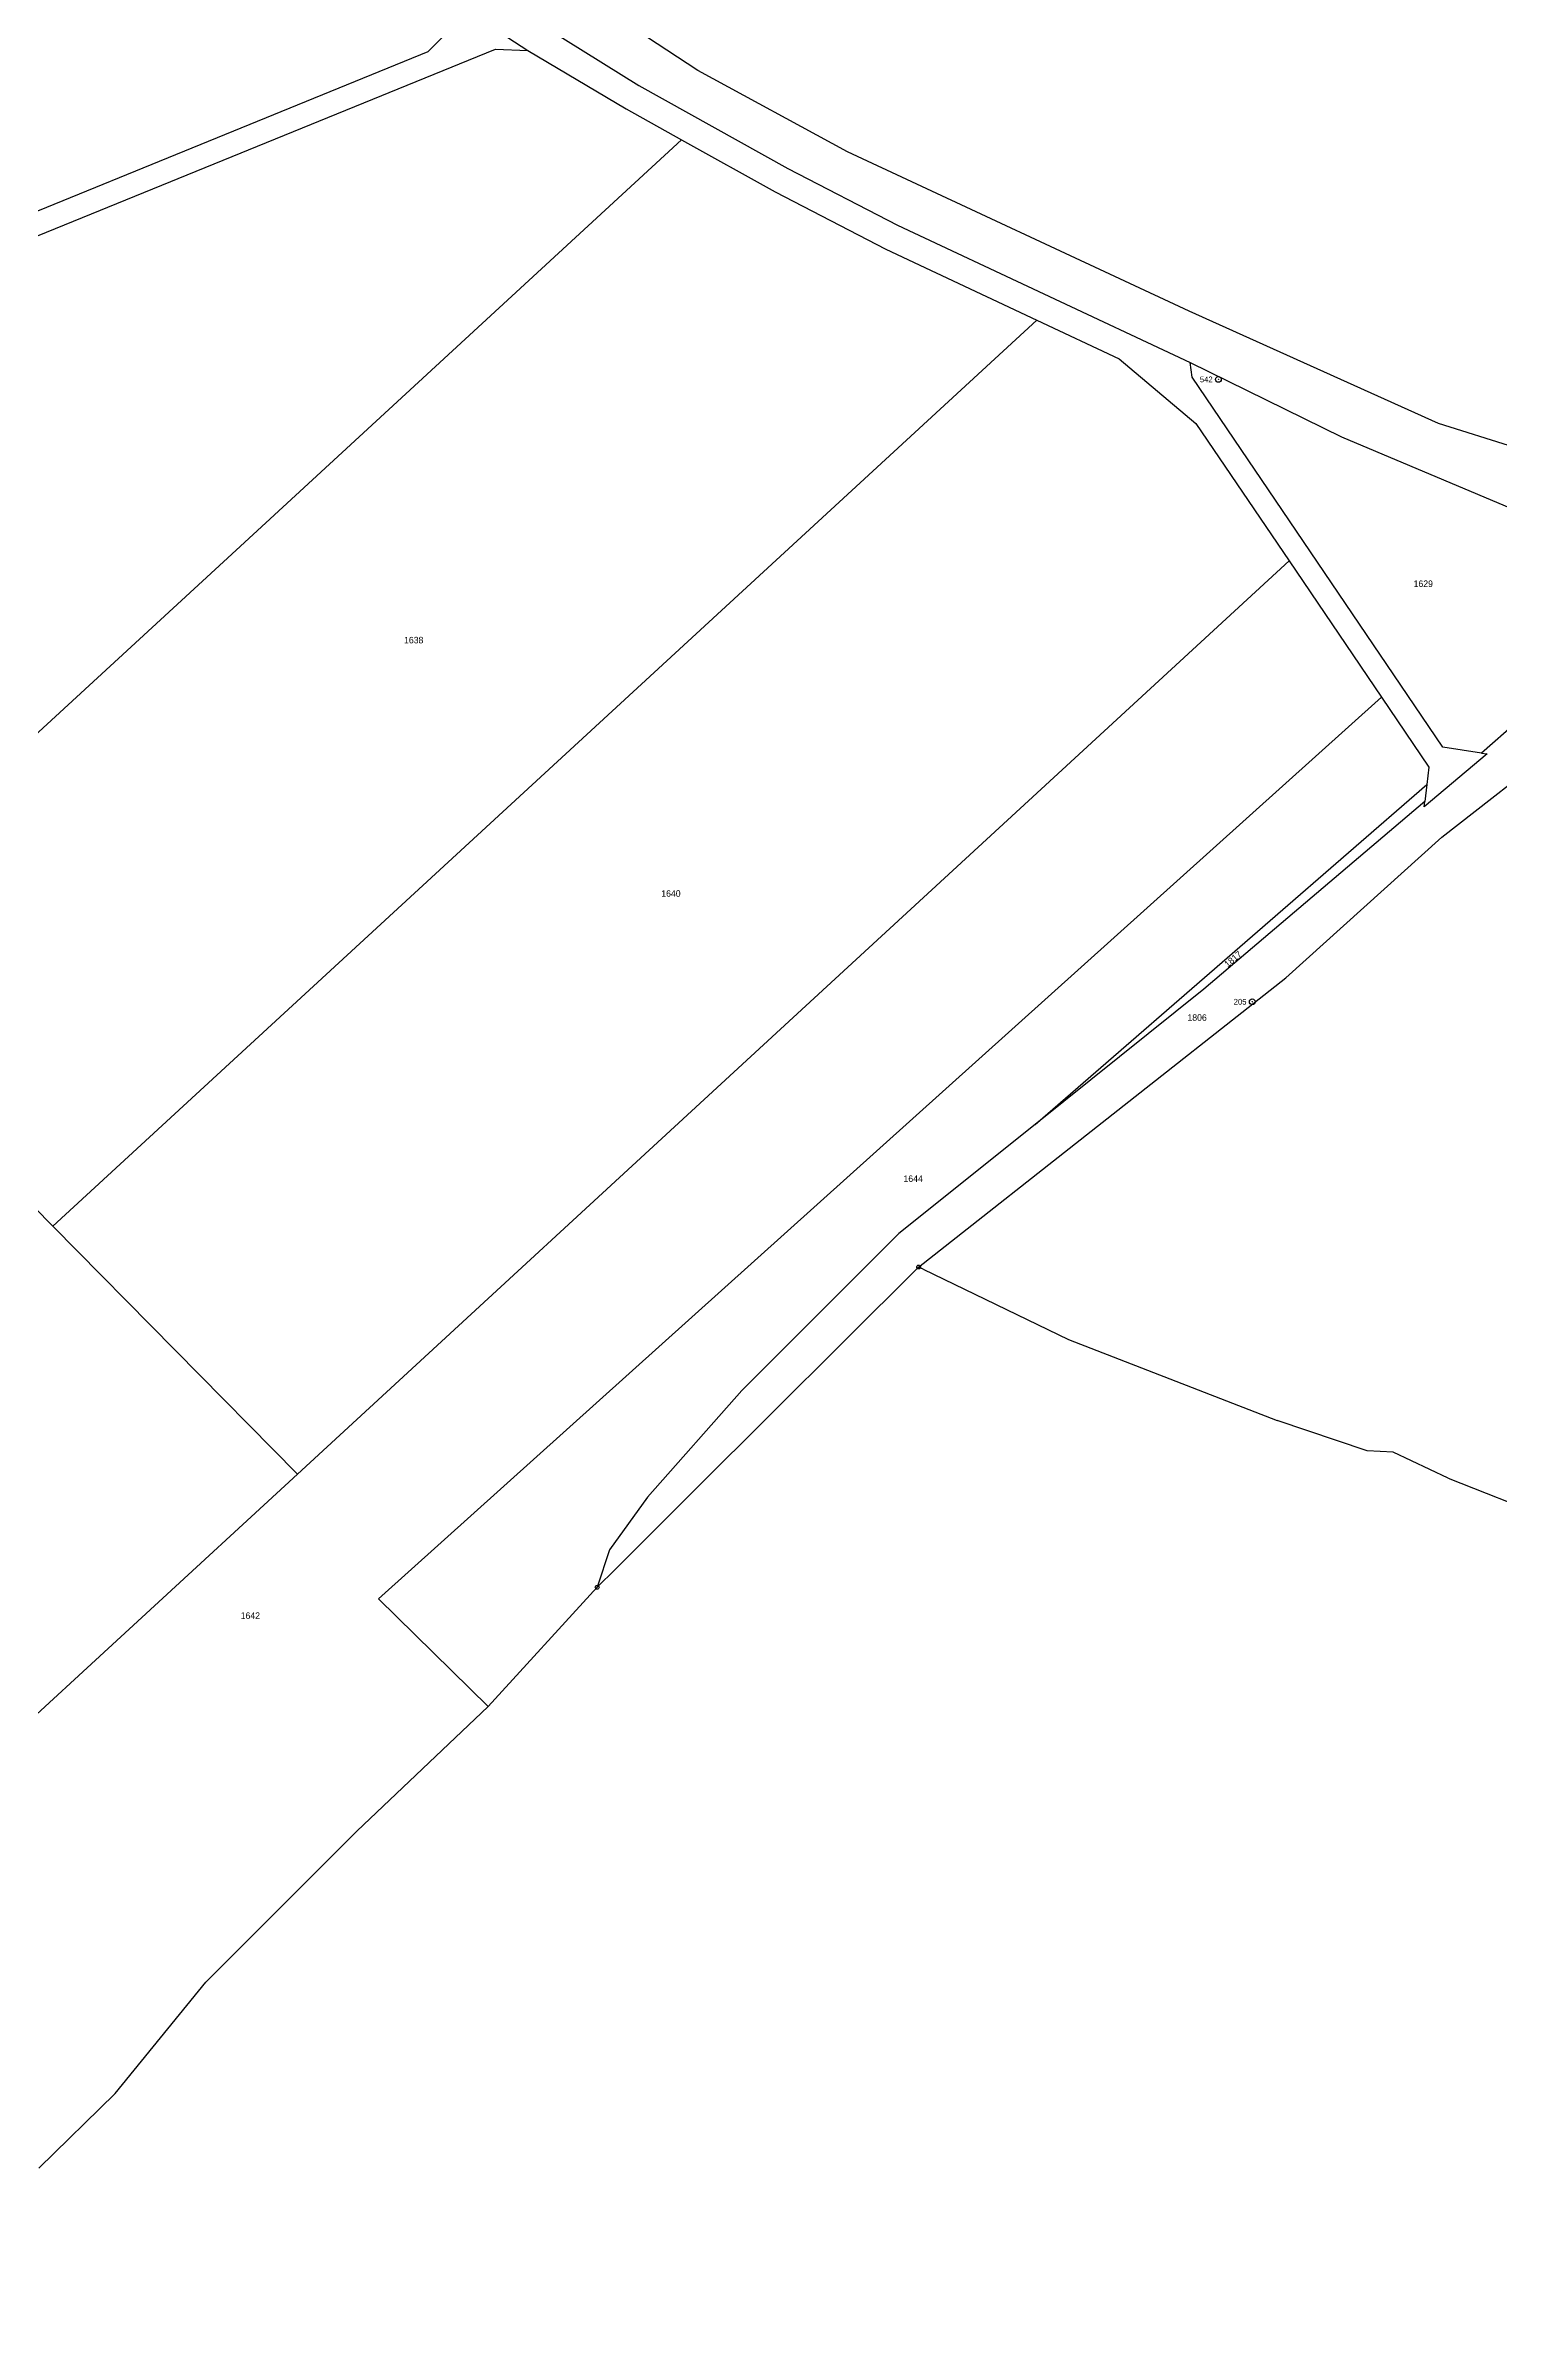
# Model space of a CAD drawing. Extents: x -820725 to -814908, y -1038210 to -1035296.
# Drawn here: x -818286 to -817906, y -1038146 to -1037547 of the extents above; entities that cross this region are included whole.
import ezdxf
from ezdxf.enums import TextEntityAlignment as Align

# ---------------------------------------------------------------- set-up
doc = ezdxf.new("R2010")
doc.units = 0
doc.header["$MEASUREMENT"] = 0
doc.linetypes.add('0_206_2', pattern=[0])
for name, color, linetype in [('101', 1, 'CONTINUOUS'), ('1016', 1, 'CONTINUOUS'), ('105', 1, 'CONTINUOUS'), ('18', 1, 'CONTINUOUS'), ('20602', 1, 'CONTINUOUS'), ('21900', 1, 'CONTINUOUS')]:
    doc.layers.add(name, color=color, linetype=linetype)

# ---------------------------------------------------------------- blocks, each defined once
blk = doc.blocks.new('1_01$12')
at = {"layer": '101', "color": 3, "linetype": 'Continuous'}
for radius in [0.75, 0.03]:
    blk.add_circle((0, 0), radius, dxfattribs=at)
blk = doc.blocks.new('1_05$13')
at = {"layer": '105', "color": 3, "linetype": 'Continuous'}
for radius in [0.5, 0.0303]:
    blk.add_circle((0, 0), radius, dxfattribs=at)

msp = doc.modelspace()

# ---------------------------------------------------------------- linework, layer by layer
at = {"layer": '20602', "color": 3, "linetype": '0_206_2'}
for p, q in [((-818116.2, -1037924.54), (-818058.02, -1037866.56)), ((-818056.82, -1037867.14), (-818058.02, -1037866.56)), ((-818056.82, -1037867.14), (-818018.8, -1037885.55)), ((-818018.8, -1037885.55), (-817964.21, -1037906.7)), ((-817940.66, -1037914.64), (-817964.21, -1037906.7)), ((-817933.84, -1037915.03), (-817940.66, -1037914.64)), ((-817919.46, -1037921.8), (-817933.84, -1037915.03)), ((-817919.46, -1037921.8), (-817859.83, -1037945.51)), ((-818137.36, -1037945.63), (-818116.2, -1037924.54)), ((-818137.36, -1037945.63), (-818142.11, -1037950.36)), ((-818170.66, -1037981.57), (-818142.11, -1037950.36)), ((-818205.03, -1038014.2), (-818170.66, -1037981.57)), ((-818244.5, -1038053.68), (-818205.03, -1038014.2)), ((-818268.18, -1038082.83), (-818244.5, -1038053.68)), ((-818288.22, -1038102.4), (-818268.18, -1038082.83))]:
    msp.add_line(p, q, dxfattribs=at)
at = {"layer": '21900', "color": 3, "linetype": 'Continuous'}
for p, q in [((-818181.14, -1037534.41), (-818160.26, -1037548.17)), ((-817961.11, -1037681.72), (-817936.93, -1037717.41)), ((-817910.76, -1037732.03), (-817909.31, -1037732.26)), ((-817909.31, -1037732.26), (-817925.74, -1037746.1)), ((-818027.5, -1037829.21), (-817925.06, -1037740.22)), ((-817925.06, -1037740.22), (-817925.58, -1037744.71)), ((-817925.74, -1037746.1), (-817925.58, -1037744.71)), ((-818284.51, -1037855.85), (-818353.14, -1037786.24)), ((-818220.55, -1037920.72), (-818284.51, -1037855.85))]:
    msp.add_line(p, q, dxfattribs=at)
for points in [[(-818400.41, -1037285.07), (-818382.96, -1037313.4), (-818353.87, -1037356.56), (-818342.2, -1037372.22), (-818294.88, -1037429.68), (-818257.75, -1037464.86), (-818207.99, -1037509.42), (-818131.22, -1037557.28), (-818092.27, -1037579), (-818063.51, -1037593.87), (-817986.97, -1037629.77)], [(-817902.03, -1037652.04), (-817922.02, -1037645.8), (-817987.23, -1037616.36), (-818076.61, -1037574.66), (-818115.8, -1037553.4), (-818174.85, -1037514.53), (-818219.75, -1037480.26), (-818252.17, -1037451.66), (-818274.2, -1037428.94)], [(-818181.14, -1037534.41), (-818180.44, -1037542.48), (-818186.44, -1037548.52), (-818352.27, -1037616.16), (-818518.09, -1037683.8), (-818683.92, -1037751.44), (-818703.29, -1037757.98), (-818723.13, -1037762.89), (-818743.31, -1037766.14), (-818766.59, -1037767.99)], [(-818467.92, -1037669.82), (-818318.34, -1037608.81), (-818168.75, -1037547.79), (-818160.26, -1037548.17)], [(-818160.26, -1037548.17), (-818134.53, -1037563.45), (-818120.06, -1037571.52)], [(-818120.06, -1037571.52), (-818236.6, -1037678.88), (-818353.14, -1037786.24)], [(-818120.06, -1037571.52), (-818095.58, -1037585.17), (-818066.61, -1037600.15), (-818027.07, -1037618.69)], [(-818027.07, -1037618.69), (-818155.79, -1037737.27), (-818284.51, -1037855.85)], [(-818027.07, -1037618.69), (-818005.52, -1037628.8), (-817985.48, -1037645.73), (-817961.11, -1037681.72)], [(-817910.76, -1037732.03), (-817920.86, -1037730.44), (-817986.44, -1037633.61), (-817986.97, -1037629.77)], [(-817986.97, -1037629.77), (-817947.39, -1037649.26), (-817902.93, -1037667.97)], [(-817961.11, -1037681.72), (-818090.83, -1037801.22), (-818220.55, -1037920.72)], [(-818058.02, -1037866.56), (-817961.96, -1037790.89), (-817921.17, -1037754.04), (-817889.81, -1037729.59), (-817823.6, -1037685.85)], [(-817936.93, -1037717.41), (-818068.13, -1037835.4), (-818199.33, -1037953.38), (-818170.66, -1037981.57)], [(-817936.93, -1037717.41), (-817924.53, -1037735.72), (-817925.06, -1037740.22)], [(-817889.34, -1037715.72), (-817901.45, -1037723.87), (-817910.76, -1037732.03)], [(-817925.58, -1037744.71), (-817983.39, -1037793.85), (-818027.5, -1037829.21)], [(-818027.5, -1037829.21), (-818063.17, -1037857.8), (-818104.27, -1037898.82), (-818128.92, -1037926.74), (-818138.87, -1037940.58), (-818142.11, -1037950.36)], [(-818220.55, -1037920.72), (-818342.75, -1038033.3), (-818464.94, -1038145.87)]]:
    msp.add_lwpolyline(points, dxfattribs=at)

# ---------------------------------------------------------------- block references
at = {"layer": '101', "color": 0, "linetype": 'ByBlock'}
for p in [(-817979.58, -1037634.22), (-817970.73, -1037797.12)]:
    msp.add_blockref('1_01$12', p, dxfattribs=at)
at = {"layer": '105', "color": 0, "linetype": 'ByBlock'}
for p in [(-818058.02, -1037866.56), (-818142.11, -1037950.36)]:
    msp.add_blockref('1_05$13', p, dxfattribs=at)

# ---------------------------------------------------------------- texts
at = {"layer": '1016', "color": 174, "linetype": 'Continuous'}
msp.add_text('542', height=1.5, dxfattribs=at).set_placement((-817981.08, -1037634.22), align=Align.MIDDLE_RIGHT)
at = {"layer": '1016', "color": 214, "linetype": 'Continuous'}
msp.add_text('205', height=1.5, dxfattribs=at).set_placement((-817972.23, -1037797.12), align=Align.MIDDLE_RIGHT)
at = {"layer": '18', "color": 255, "linetype": 'Continuous'}
for s, p in [('1629', (-817925.99, -1037687.7)), ('1638', (-818190.11, -1037702.46)), ('1640', (-818122.81, -1037768.78)), ('1806', (-817985.16, -1037801.25)), ('1644', (-818059.45, -1037843.43)), ('1642', (-818232.85, -1037957.79))]:
    msp.add_text(s, height=1.7, dxfattribs=at).set_placement(p, align=Align.MIDDLE_CENTER)
msp.add_text('1817', height=1.7, rotation=40, dxfattribs=at).set_placement((-817975.77, -1037785.95), align=Align.MIDDLE_CENTER)

doc.saveas('drawing.dxf')
